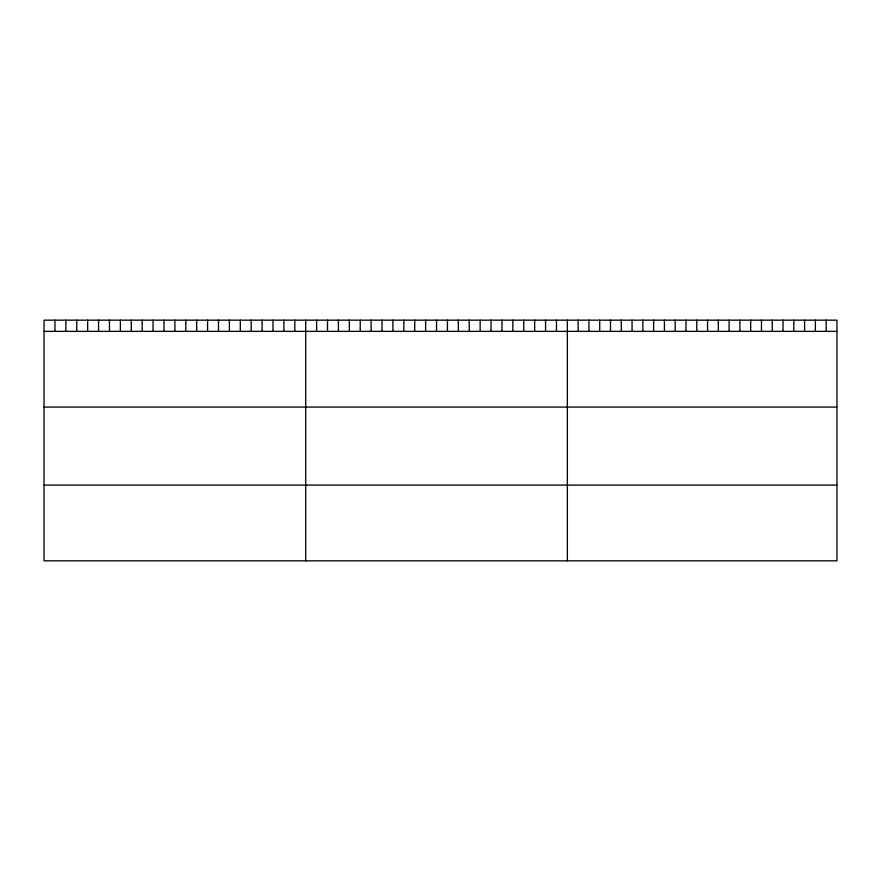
<?xml version="1.0" encoding="UTF-8"?>
<svg xmlns="http://www.w3.org/2000/svg" width="881" height="881" viewBox="0 0 881 881"><rect width="100%" height="100%" fill="white"/><g stroke="black" fill="none" stroke-linecap="round" stroke-linejoin="round"><path stroke-width="1.32" d="M836.95 331.366L836.95 560.834L44.05 560.834L44.05 320.166L836.95 320.166L836.95 331.366L44.05 331.366M44.05 407.088L836.95 407.088M44.05 485.112L836.95 485.112M826.169 320.166L826.169 331.366M815.388 320.166L815.388 331.366M804.595 320.166L804.595 331.366M793.814 320.166L793.814 331.366M783.033 320.166L783.033 331.366M772.252 320.166L772.252 331.366M761.47 320.166L761.47 331.366M750.678 320.166L750.678 331.366M739.897 320.166L739.897 331.366M729.116 320.166L729.116 331.366M718.334 320.166L718.334 331.366M707.553 320.166L707.553 331.366M696.761 320.166L696.761 331.366M685.98 320.166L685.98 331.366M675.198 320.166L675.198 331.366M664.417 320.166L664.417 331.366M653.636 320.166L653.636 331.366M642.844 320.166L642.844 331.366M632.062 320.166L632.062 331.366M621.281 320.166L621.281 331.366M610.5 320.166L610.5 331.366M599.719 320.166L599.719 331.366M588.926 320.166L588.926 331.366M578.145 320.166L578.145 331.366M567.364 320.166L567.364 560.834M556.462 320.166L556.462 331.366M545.559 320.166L545.559 331.366M534.657 320.166L534.657 331.366M523.755 320.166L523.755 331.366M512.852 320.166L512.852 331.366M501.95 320.166L501.95 331.366M491.047 320.166L491.047 331.366M480.145 320.166L480.145 331.366M469.243 320.166L469.243 331.366M458.34 320.166L458.34 331.366M447.438 320.166L447.438 331.366M436.536 320.166L436.536 331.366M425.633 320.166L425.633 331.366M414.731 320.166L414.731 331.366M403.828 320.166L403.828 331.366M392.926 320.166L392.926 331.366M382.024 320.166L382.024 331.366M371.121 320.166L371.121 331.366M360.219 320.166L360.219 331.366M349.317 320.166L349.317 331.366M338.414 320.166L338.414 331.366M327.512 320.166L327.512 331.366M316.609 320.166L316.609 331.366M305.707 320.166L305.707 560.834M294.805 320.166L294.805 331.366M283.902 320.166L283.902 331.366M273 320.166L273 331.366M262.098 320.166L262.098 331.366M251.195 320.166L251.195 331.366M240.293 320.166L240.293 331.366M229.39 320.166L229.39 331.366M218.488 320.166L218.488 331.366M207.586 320.166L207.586 331.366M196.683 320.166L196.683 331.366M185.781 320.166L185.781 331.366M174.879 320.166L174.879 331.366M163.976 320.166L163.976 331.366M153.074 320.166L153.074 331.366M142.171 320.166L142.171 331.366M131.269 320.166L131.269 331.366M120.367 320.166L120.367 331.366M109.464 320.166L109.464 331.366M98.562 320.166L98.562 331.366M87.659 320.166L87.659 331.366M76.757 320.166L76.757 331.366M65.855 320.166L65.855 331.366M54.952 320.166L54.952 331.366"/></g></svg>
